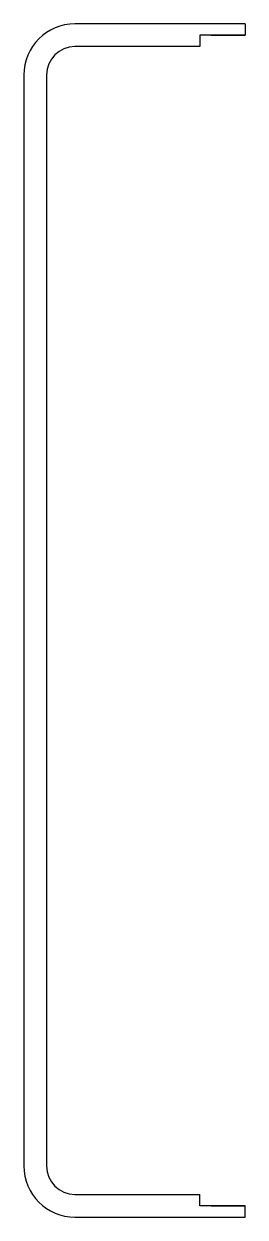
# Model space of a CAD drawing. Header units: millimetres. Extents: x -8 to 12, y -52 to 52.
import ezdxf

# ---------------------------------------------------------------- set-up
doc = ezdxf.new("R2010")
doc.units = ezdxf.units.MM
doc.layers.get('0').update_dxf_attribs({"lineweight": 25, "true_color": 0xffffff})

msp = doc.modelspace()

# ---------------------------------------------------------------- linework, layer by layer
for p, q in [((12, 52.5), (-3, 52.5)), ((12, 52.5), (12, 51.5)), ((8, 51.5), (8, 50.5)), ((12, 51.5), (8, 51.5)), ((9, 51.5), (12, 51.5)), ((8, 50.5), (-3, 50.5)), ((-7.5, 48), (-7.5, -48)), ((-5.5, 48), (-5.5, -48)), ((-3, -50.5), (8, -50.5)), ((8, -51.5), (8, -50.5)), ((-3, -52.5), (12, -52.5)), ((12, -51.5), (8, -51.5)), ((9, -51.5), (12, -51.5)), ((12, -52.5), (12, -51.5))]:
    msp.add_line(p, q)
for centre, radius, start, end in [((-3, 48), 4.5, 90, 180), ((-3, 48), 2.5, 90, 180), ((-3, -48), 4.5, 180, 270), ((-3, -48), 2.5, 180, 270)]:
    msp.add_arc(centre, radius, start, end)

doc.saveas('drawing.dxf')
